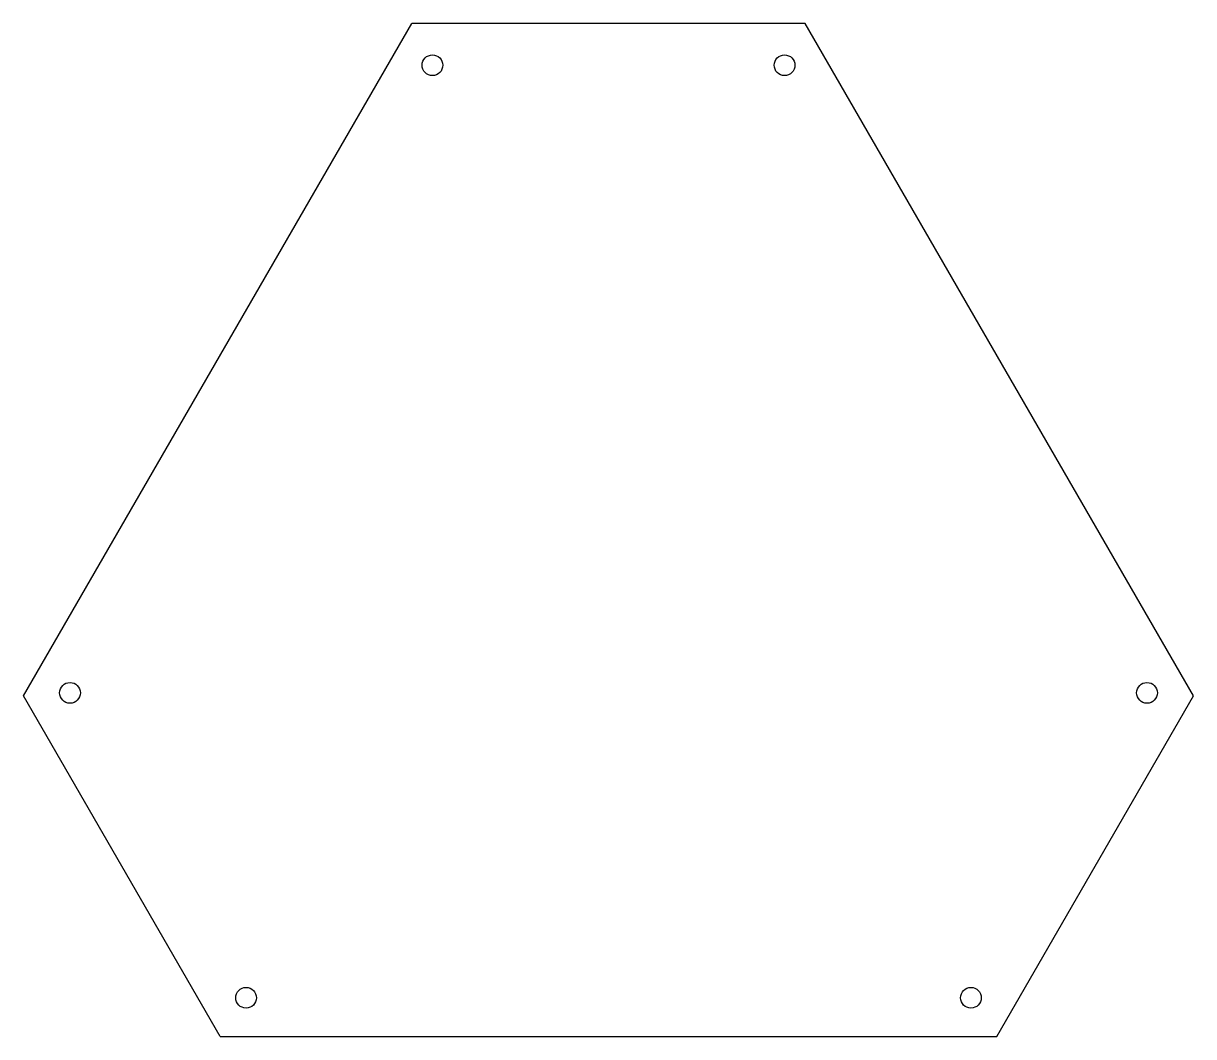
# Model space of a CAD drawing. Header units: millimetres. Extents: x -38 to 188, y 0 to 196.
import ezdxf

# ---------------------------------------------------------------- set-up
doc = ezdxf.new("R2010")
doc.units = ezdxf.units.MM
doc.layers.get('0').update_dxf_attribs({"color": 18, "lineweight": 25, "true_color": 0x000000})

msp = doc.modelspace()

# ---------------------------------------------------------------- linework, layer by layer
for p, q in [((-38, 65.82), (37, 195.72)), ((113, 195.72), (37, 195.72)), ((188, 65.82), (113, 195.72)), ((0, 0), (-38, 65.82)), ((150, 0), (188, 65.82)), ((0, 0), (150, 0))]:
    msp.add_line(p, q)
for centre in [(41, 187.64), (109, 187.64), (-29, 66.4), (179, 66.4), (5, 7.5), (145, 7.5)]:
    msp.add_circle(centre, 2)

doc.saveas('drawing.dxf')
